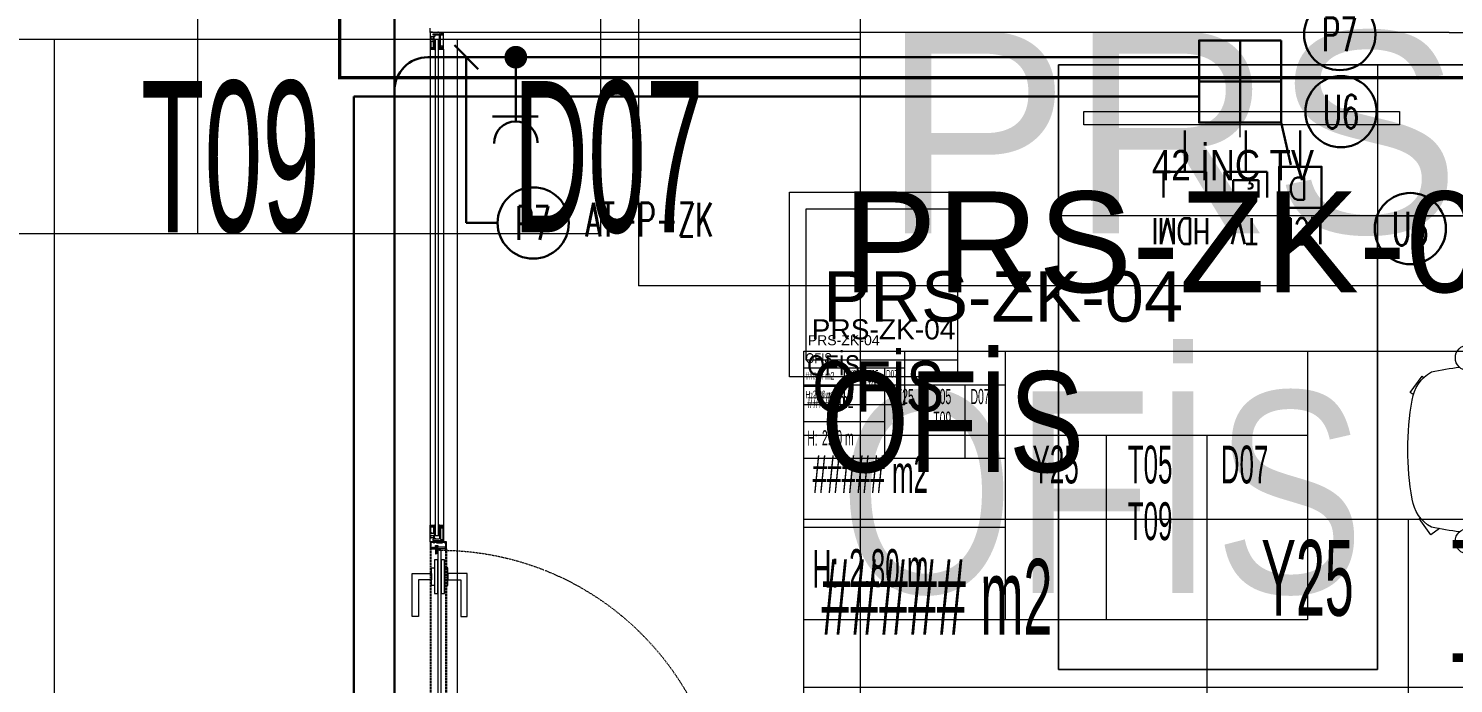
# Model space of a CAD drawing. Extents: x -9058 to 11890, y 0 to 6516.
# Drawn here: x 3285.5 to 3709.8, y 3166.1 to 3361.1 of the extents above; entities that cross this region are included whole.
import ezdxf
from ezdxf.enums import TextEntityAlignment as Align

# ---------------------------------------------------------------- set-up
doc = ezdxf.new("R2010")
doc.units = 0
doc.header["$MEASUREMENT"] = 0
for name, pattern in [('DASHDOT', [1, 0.5, -0.25, 0, -0.25]), ('DOT2', [0.125, 0, -0.125]), ('HIDDEN', [0.375, 0.25, -0.125]), ('HIDDEN2', [4.7625, 3.175, -1.5875])]:
    doc.linetypes.add(name, pattern=pattern)
doc.layers.get('0').update_dxf_attribs({"color": 9, "lineweight": 9})
for name, color, linetype, lineweight in [('05', 9, 'Continuous', 9), ('06C', 9, 'Continuous', 9), ('06D', 9, 'Continuous', 9), ('07K', 8, 'Continuous', 9), ('10', 9, 'Continuous', 9), ('11', 9, 'Continuous', 9), ('15', 9, 'Continuous', 9), ('20', 9, 'DOT2', 9), ('21', 9, 'Continuous', 9), ('21_mahal200', 9, 'Continuous', 9), ('21_mahal200 @ 1', 9, 'Continuous', 9), ('21_mahal200 @ 10 (1)', 9, 'Continuous', 9), ('21_mahal200 @ 10 (2)', 9, 'Continuous', 9), ('21_mahal200 @ 2', 9, 'Continuous', 9), ('21_mahal200 @ 20', 9, 'Continuous', 9), ('21_mahal200 @ 5 (1)', 9, 'Continuous', 9), ('21_mahal200 @ 5 (2)', 9, 'Continuous', 9), ('40A', 9, 'Continuous', 9), ('E-DATA LCD EKRAN', 7, 'Continuous', 30), ('E-DATA PRİZİ (RJ45)', 7, 'Continuous', 30), ('E-DUVARA MONTE PRİZ KUTUSU', 7, 'Continuous', 30), ('E-KABLO', 7, 'Continuous', 30), ('E-LINYE', 7, 'Continuous', 30), ('E-PRİZ', 7, 'Continuous', 30), ('E-YAZI', 7, 'Continuous', 30)]:
    doc.layers.add(name, color=color, linetype=linetype, lineweight=lineweight)
doc.styles.add('Arial', font='arial.ttf', dxfattribs={"height": 2.5})
doc.styles.add('E-YAZI', font='txttw.shx')
doc.styles.add('MuuM_TEXT-STANDART', font='ARIALN.TTF')
doc.dimstyles.new('MuuM_Annotative', dxfattribs={"dimscale": 0.1, "dimtxt": 2, "dimasz": 1, "dimexe": 1, "dimexo": 1, "dimgap": 1, "dimtad": 1, "dimdec": 1, "dimrnd": 0.5, "dimdsep": 46, "dimtxsty": 'MuuM_TEXT-STANDART', "dimblk": 'ARCHTICK', "dimcen": 0, "dimdle": 0.15, "dimclrd": 256, "dimclre": 256, "dimclrt": 256, "dimadec": 0, "dimazin": 0, "dimtfac": 5, "dimtdec": 1, "dimtix": 1, "dimtmove": 2, "dimatfit": 3, "dimldrblk": 'DOT', "dimfxl": 3, "dimfxlon": 1, "dimtolj": 1, "dimlwd": -1, "dimlwe": -1, "dimarcsym": 0})
pattern_1 = [(315, (11291.76135, -1147.90939), (-0.0883883476, -0.0883883476), []), (225, (11291.76135, -1147.90939), (-0.0883883476, 0.0883883476), [])]
pattern_2 = [(45, (3387.24087, 5075.93023), (0.0883883476, -0.0883883476), []), (315, (3387.24087, 5075.93023), (-0.0883883476, -0.0883883476), [])]

# ---------------------------------------------------------------- blocks, each defined once
blk = doc.blocks.new('_ArchTick')
at = {"color": 0, "linetype": 'ByBlock', "const_width": 0.15}
blk.add_lwpolyline([(-0.5, -0.5), (0.5, 0.5)], dxfattribs=at)
blk = doc.blocks.new('_Dot')
at = {"color": 0, "linetype": 'ByBlock', "lineweight": -2}
blk.add_line((-0.5, 0), (-1, 0), dxfattribs=at)
at = {"color": 0, "linetype": 'ByBlock', "const_width": 0.5}
blk.add_lwpolyline([(-0.25, 0, 1), (0.25, 0, 1)], format="xyb", close=True, dxfattribs=at)
blk = doc.blocks.new('0a_roomno2')
blk.add_lwpolyline([(30, -16), (0, -16), (0, 0), (30, 0)], close=True)
for points in [[(0, 0), (30, 0)], [(0, -5), (30, -5)], [(12, -5), (12, -16)], [(18, -5), (18, -16)], [(24, -5), (24, -16)], [(12, -10.5), (0, -10.5)]]:
    blk.add_lwpolyline(points)
at = {"layer": '40A'}
blk.add_lwpolyline([(0, 0), (30, 0)], dxfattribs=at)
at = {"style": 'MuuM_TEXT-STANDART', "width": 0.6}
blk.add_text('H:', height=2.25, dxfattribs=at).set_placement((0.525, -12.962), align=Align.MIDDLE_LEFT)
at = {"style": 'Arial'}
blk.add_attdef('ODANO', (0, 1.505), '', height=3, dxfattribs=at)
blk.add_attdef('MEKANADI', text='', height=3, dxfattribs=at).set_placement((0.525, -4.75), align=Align.BOTTOM_LEFT)
at = {"style": 'MuuM_TEXT-STANDART', "width": 0.6}
for tag, p in [('YER01', (15, -7)), ('TAVAN01', (20.625, -7)), ('DUVAR01', (26.25, -7)), ('YER02', (15, -10.375)), ('TAVAN02', (20.625, -10.375)), ('DUVAR02', (26.25, -10.375)), ('YER03', (15, -13.75)), ('TAVAN03', (20.625, -13.75)), ('DUVAR03', (26.25, -13.75))]:
    blk.add_attdef(tag, text='', height=2.25, dxfattribs=at).set_placement(p, align=Align.MIDDLE_CENTER)
at = {"style": 'MuuM_TEXT-STANDART'}
blk.add_attdef('M2', text='', height=2.25, dxfattribs=at).set_placement((1.323, -7.805), align=Align.MIDDLE_LEFT)
at = {"style": 'MuuM_TEXT-STANDART', "width": 0.6}
blk.add_attdef('TEMIZTAVANYUKSEKLIGI', text='', height=2.25, dxfattribs=at).set_placement((2.7, -13.162), align=Align.MIDDLE_LEFT)
blk = doc.blocks.new('*U1253')
at = {"layer": '21_mahal200 @ 20', "xscale": 20, "yscale": 20, "zscale": 20}
blk.add_blockref('0a_roomno2', (2855.81, 3619.96), dxfattribs=at)
blk = doc.blocks.new('*U1263')
at = {"layer": '21_mahal200 @ 20'}
ref = blk.add_blockref('0a_roomno2', (2933.13, 3457.91), dxfattribs=dict(at, xscale=20, yscale=20, zscale=20))
ref.add_attrib('TAVAN01', 'T09', dxfattribs={"layer": '0', "height": 45, "style": 'MuuM_TEXT-STANDART', "width": 0.6}).set_placement((3345.63, 3322.91), align=Align.MIDDLE_CENTER)
ref.add_attrib('DUVAR01', 'D07', dxfattribs={"layer": '0', "height": 45, "style": 'MuuM_TEXT-STANDART', "width": 0.6}).set_placement((3458.13, 3322.91), align=Align.MIDDLE_CENTER)
blk = doc.blocks.new('p-sand-porsche')
at = {"layer": '05', "ltscale": 0.02}
for points in [[(-1.61, 30.22), (-5.6, 28.92), (-6.84, 32.73), (-1.13, 34.58), (-0.7, 33.25)], [(-2.21, 32.08), (-2.21, 32.08)], [(-0.32, 32.74), (1.4, 27.44)], [(-0.9, 21.7), (-0.84, 22.1), (4.86, 23.5), (5.04, 23.53)], [(2.15, 25.12), (2.84, 23)], [(32.8, 23.53), (35.41, 25.43), (38.94, 20.57), (38.57, 20.31)], [(-22.84, -1), (-22.84, -5.2), (-26.84, -5.2), (-26.84, 0.8), (-25.44, 0.8)], [(-24.79, 1), (-24.79, 1)], [(-25.83, -0.08), (-25.81, -0.08)], [(-24.79, -1), (-24.79, -1)], [(40.65, -16.37), (41.53, -17.01), (38, -21.87), (37.36, -21.4)], [(-0.9, -21.7), (-0.84, -22.1), (4.86, -23.5), (5.04, -23.53)], [(2.15, -25.12), (2.84, -23)], [(-2.22, -32.75), (-2.65, -34.09), (3.05, -35.94), (4.29, -32.14), (0.29, -30.84)], [(-2.21, -32.07), (-2.21, -32.07)], [(-0.31, -32.69), (-0.31, -32.69)]]:
    blk.add_lwpolyline(points, dxfattribs=at)
for points in [[(0.89, 22.53), (-2.23, 32.12, -1.025339), (-0.31, 32.69), (-0.31, 32.69)], [(24.36, 31.1, -0.990997), (24.36, 23.5), (5.16, 23.5, -0.990997), (5.16, 31.1), (24.36, 31.1)], [(-13.2, 0, -0.028751), (-12.4, 20.7, -0.357908), (-11.18, 21.7)], [(-11.39, 21.7), (-0.2, 21.7, -0.413901), (0.8, 20.7, 0.028751), (0, 0)], [(26.76, 24.5, -0.029436), (35.26, 23.1, -0.236009), (40.96, 14.75, -0.045719), (42.26, -0.02)], [(-13.22, -1), (-24.84, -1, -1), (-24.84, 1), (-13.22, 1)], [(42.26, 0.02, -0.045719), (40.96, -14.75, -0.236009), (35.26, -23.1, -0.029436), (26.76, -24.5)], [(-11.18, -21.7, -0.357908), (-12.4, -20.7, -0.028751), (-13.2, 0)], [(0, 0, 0.028751), (0.8, -20.7, -0.413901), (-0.2, -21.7), (-11.39, -21.7)], [(1.4, -27.44), (-0.32, -32.74, -1), (-2.23, -32.12), (0.89, -22.52)], [(24.36, -31.1), (5.16, -31.1, -0.990997), (5.16, -23.5), (24.36, -23.5, -0.990997), (24.36, -31.1)]]:
    blk.add_lwpolyline(points, format="xyb", dxfattribs=at)
blk = doc.blocks.new('p-porsche_mobilya_3')
for points in [[(2609.73, 4465.4), (2609.73, 4285.4), (2514.73, 4285.4), (2514.73, 4465.4)], [(2514.73, 4465.4), (2654.73, 4465.4), (2654.73, 4420.4), (2609.73, 4420.4)], [(2484.59, 4377.5), (2439.59, 4377.5), (2439.59, 4422.5), (2484.59, 4422.5)], [(2609.73, 4420.4), (2514.73, 4420.4), (2514.73, 4420.4)]]:
    blk.add_lwpolyline(points)
for points in [[(2609.73, 4420.4), (2654.73, 4420.4), (2654.73, 4465.4), (2514.73, 4465.4), (2514.73, 4285.4), (2609.73, 4285.4)], [(2434.59, 4427.5), (2484.59, 4427.5), (2484.59, 4372.5), (2434.59, 4372.5)]]:
    blk.add_lwpolyline(points, close=True)
blk = doc.blocks.new('profil')
at = {"layer": '10'}
h = blk.add_hatch(dxfattribs=at)
h.set_pattern_fill('NET', color=256, angle=495, style=0)
h.set_pattern_definition(pattern_2)
h.paths.add_polyline_path([(2783.08, 2903.22), (2783.02, 2903.22), (2782.98, 2903.33), (2782.98, 2903.38), (2783.01, 2903.38), (2783.01, 2903.5), (2782.72, 2903.5), (2782.72, 2903.38), (2782.75, 2903.38), (2782.71, 2903.22), (2782.62, 2903.23), (2782.45, 2902.86), (2782.56, 2902.86), (2782.56, 2902.9), (2782.72, 2903.1, 0.2599), (2782.8, 2902.86), (2783.04, 2902.86, 0.382682)])
h.paths.add_polyline_path([(2782.84, 2903.1), (2783.03, 2903.1, -2.16717)], flags=16)
h = blk.add_hatch(dxfattribs=at)
h.set_pattern_fill('NET', color=256, angle=495, style=0)
h.set_pattern_definition([(45, (3390.96807, 5084.14935), (0.0883883476, -0.0883883476), []), (315, (3390.96807, 5084.14935), (-0.0883883476, -0.0883883476), [])])
h.paths.add_polyline_path([(2784.25, 2903.18), (2784.25, 2902.86), (2783.21, 2902.86), (2783.21, 2903.18)])
h = blk.add_hatch(dxfattribs=at)
h.set_pattern_fill('NET', color=256, angle=495, style=0)
h.set_pattern_definition([(45, (3412.02047, 5081.69331), (0.0883883476, -0.0883883476), []), (315, (3412.02047, 5081.69331), (-0.0883883476, -0.0883883476), [])])
h.paths.add_polyline_path([(2787.7, 2903.43), (2787.7, 2902.36), (2787.52, 2902.36), (2787.52, 2903.43)])
h = blk.add_hatch(dxfattribs=at)
h.set_pattern_fill('NET', color=256, angle=495, style=0)
h.set_pattern_definition(pattern_2)
h.paths.add_polyline_path([(2783.08, 2901.46), (2783.02, 2901.46), (2782.98, 2901.35), (2782.98, 2901.3), (2783.01, 2901.3), (2783.01, 2901.18), (2782.72, 2901.18), (2782.72, 2901.3), (2782.75, 2901.3), (2782.71, 2901.46), (2782.62, 2901.45), (2782.45, 2901.82), (2782.56, 2901.82), (2782.56, 2901.78), (2782.72, 2901.59, -0.2599), (2782.8, 2901.82), (2783.04, 2901.82, -0.382682)])
h.paths.add_polyline_path([(2782.84, 2901.58), (2783.03, 2901.58, 2.16717)], flags=16)
h = blk.add_hatch(dxfattribs=at)
h.set_pattern_fill('NET', color=256, angle=495, style=0)
h.set_pattern_definition([(45, (3390.96807, 5077.64021), (0.0883883476, -0.0883883476), []), (315, (3390.96807, 5077.64021), (-0.0883883476, -0.0883883476), [])])
h.paths.add_polyline_path([(2784.25, 2901.82), (2784.25, 2901.53), (2783.21, 2901.53), (2783.21, 2901.82)])
for points in [[(2782.61, 2903.22), (2782.45, 2902.86)], [(2782.72, 2903.1), (2782.56, 2902.9), (2782.56, 2902.86)], [(2782.99, 2903.5), (2782.72, 2903.5)], [(2784.87, 2903.91), (2785.03, 2903.91), (2785.03, 2904.14), (2782.83, 2904.14), (2782.83, 2903.91), (2783.13, 2903.91), (2783.13, 2903.37), (2785.03, 2903.37)], [(2783.21, 2903.18), (2783.21, 2903.18), (2783.21, 2902.84)], [(2784.25, 2902.84), (2784.25, 2903.18)], [(2785.62, 2903.18), (2785.62, 2901.53)], [(2787.52, 2903.43), (2787.7, 2903.43), (2787.7, 2902.36)], [(2782.62, 2901.45), (2782.45, 2901.82)], [(2782.72, 2901.59), (2782.56, 2901.78), (2782.56, 2901.82)], [(2782.78, 2900.5), (2782.78, 2900.95), (2783.09, 2900.95), (2783.09, 2901.24), (2783.18, 2901.24), (2783.08, 2901.46), (2783.02, 2901.46), (2782.98, 2901.35), (2782.98, 2901.3), (2783.01, 2901.3), (2783.01, 2901.06), (2782.72, 2901.06), (2782.72, 2901.3), (2782.75, 2901.3), (2782.71, 2901.46), (2782.62, 2901.45), (2782.63, 2900.34), (2787.59, 2900.34)], [(2783.01, 2901.18), (2782.72, 2901.18)], [(2783.18, 2901.24), (2783.21, 2901.24), (2783.21, 2901.84)], [(2784.25, 2901.84), (2784.25, 2901.53)], [(2787.52, 2902.36), (2787.7, 2902.36)]]:
    blk.add_lwpolyline(points, dxfattribs=at)
for points in [[(2787.52, 2901.37), (2787.52, 2901.89), (2787.7, 2901.89), (2787.7, 2902.03), (2787.52, 2902.03), (2787.52, 2903.67), (2787.7, 2903.67), (2787.7, 2904.1), (2787.58, 2904.1), (2787.58, 2904.34), (2782.61, 2904.34), (2782.61, 2903.22), (2782.72, 2903.22), (2782.76, 2903.4), (2782.71, 2903.4), (2782.71, 2903.77), (2782.99, 2903.77), (2782.99, 2903.22), (2783.14, 2903.22), (2783.18, 2903.18), (2786.43, 2903.18), (2786.5, 2902.88), (2786.8, 2902.88), (2786.8, 2903.49), (2787.12, 2903.49), (2787.12, 2901.37)], [(2785.67, 2903.32), (2786.35, 2903.32), (2786.35, 2904.02), (2786.42, 2904.06), (2786.42, 2904.14), (2785.61, 2904.14), (2785.61, 2904.01), (2785.67, 2903.95)]]:
    blk.add_lwpolyline(points, close=True, dxfattribs=at)
for points in [[(2783.03, 2903.1), (2782.84, 2903.1, 1)], [(2783.21, 2901.53), (2786.47, 2901.53, 0.414214), (2786.8, 2901.86), (2786.8, 2902.88)], [(2785.03, 2903.37), (2785.03, 2903.79), (2784.87, 2903.79, -1), (2784.87, 2903.91, 1)], [(2787.13, 2900.85), (2787.13, 2900.49), (2782.81, 2900.49), (2782.81, 2900.46, -0.561743), (2782.73, 2900.45, -0.595966), (2782.78, 2900.5, 2.204878)], [(2783.03, 2901.58), (2782.84, 2901.58, -1)], [(2783.09, 2901.24), (2783.21, 2900.66, 0.833203), (2783.52, 2900.66, 0.447088)], [(2783.52, 2900.66), (2783.52, 2901.11, -0.414214), (2783.63, 2901.22), (2786.88, 2901.22), (2786.88, 2900.49)], [(2787.59, 2900.34), (2787.59, 2900.49), (2787.25, 2900.49), (2787.25, 2900.97, 1), (2787.04, 2900.97)], [(2787.04, 2900.97, 0.305404), (2787.13, 2900.85, 5.773092)]]:
    blk.add_lwpolyline(points, format="xyb", dxfattribs=at)
for centre, radius, start, end in [((2782.97, 2903.05), 0.253, 168.6676, 234.1258), ((2782.93, 2903.02), 0.125, 139.5402, 40.4598), ((2782.86, 2903.06), 0.273, 305.9738, 36.4289), ((2782.97, 2901.64), 0.253, 125.8742, 191.3324), ((2782.93, 2901.66), 0.125, 319.5402, 220.4598), ((2782.86, 2901.62), 0.273, 323.5711, 54.0262)]:
    blk.add_arc(centre, radius, start, end, dxfattribs=at)
blk = doc.blocks.new('*U1268')
at = {"layer": '21_mahal200 @ 1'}
ref = blk.add_blockref('0a_roomno2', (3516.33, 3265), dxfattribs=at)
ref.add_attrib('ODANO', ' PRS-ZK-04', (3516.33, 3266.76), dxfattribs={"layer": '0', "height": 3, "style": 'Arial'})
ref.add_attrib('MEKANADI', 'OFİS', dxfattribs={"layer": '0', "height": 3, "style": 'Arial', "width": 0.8}).set_placement((3516.85, 3260.5), align=Align.BOTTOM_LEFT)
ref.add_attrib('M2', '##### m2', dxfattribs={"layer": '0', "height": 2.25, "style": 'MuuM_TEXT-STANDART', "width": 0.6}).set_placement((3516.85, 3257.69), align=Align.MIDDLE_LEFT)
ref.add_attrib('TEMIZTAVANYUKSEKLIGI', '2.80 m', dxfattribs={"layer": '0', "height": 2.25, "style": 'MuuM_TEXT-STANDART', "width": 0.6}).set_placement((3519.03, 3252.09), align=Align.MIDDLE_LEFT)
ref.add_attrib('YER01', 'Y25', dxfattribs={"layer": '0', "height": 2.25, "style": 'MuuM_TEXT-STANDART', "width": 0.6}).set_placement((3531.33, 3258.25), align=Align.MIDDLE_CENTER)
ref.add_attrib('TAVAN01', 'T05', dxfattribs={"layer": '0', "height": 2.25, "style": 'MuuM_TEXT-STANDART', "width": 0.6}).set_placement((3536.95, 3258.25), align=Align.MIDDLE_CENTER)
ref.add_attrib('DUVAR01', 'D07', dxfattribs={"layer": '0', "height": 2.25, "style": 'MuuM_TEXT-STANDART', "width": 0.6}).set_placement((3542.58, 3258.25), align=Align.MIDDLE_CENTER)
ref.add_attrib('TAVAN02', 'T09', dxfattribs={"layer": '0', "height": 2.25, "style": 'MuuM_TEXT-STANDART', "width": 0.6}).set_placement((3536.95, 3254.88), align=Align.MIDDLE_CENTER)
at = {"layer": '21_mahal200 @ 10 (1)'}
ref = blk.add_blockref('0a_roomno2', (3516.33, 3265), dxfattribs=dict(at, xscale=10, yscale=10, zscale=10))
ref.add_attrib('ODANO', ' PRS-ZK-04', (3516.33, 3282.55), dxfattribs={"layer": '0', "height": 30, "style": 'Arial'})
ref.add_attrib('MEKANADI', 'OFİS', dxfattribs={"layer": '0', "height": 30, "style": 'Arial', "width": 0.8}).set_placement((3521.58, 3220), align=Align.BOTTOM_LEFT)
ref.add_attrib('M2', '##### m2', dxfattribs={"layer": '0', "height": 22.5, "style": 'MuuM_TEXT-STANDART', "width": 0.6}).set_placement((3521.58, 3191.88), align=Align.MIDDLE_LEFT)
ref.add_attrib('TEMIZTAVANYUKSEKLIGI', '2.80 m', dxfattribs={"layer": '0', "height": 22.5, "style": 'MuuM_TEXT-STANDART', "width": 0.6}).set_placement((3543.33, 3135.88), align=Align.MIDDLE_LEFT)
ref.add_attrib('YER01', 'Y25', dxfattribs={"layer": '0', "height": 22.5, "style": 'MuuM_TEXT-STANDART', "width": 0.6}).set_placement((3666.33, 3197.5), align=Align.MIDDLE_CENTER)
ref.add_attrib('TAVAN01', 'T05', dxfattribs={"layer": '0', "height": 22.5, "style": 'MuuM_TEXT-STANDART', "width": 0.6}).set_placement((3722.58, 3197.5), align=Align.MIDDLE_CENTER)
ref.add_attrib('DUVAR01', 'D07', dxfattribs={"layer": '0', "height": 22.5, "style": 'MuuM_TEXT-STANDART', "width": 0.6}).set_placement((3778.83, 3197.5), align=Align.MIDDLE_CENTER)
ref.add_attrib('TAVAN02', 'T09', dxfattribs={"layer": '0', "height": 22.5, "style": 'MuuM_TEXT-STANDART', "width": 0.6}).set_placement((3722.58, 3163.75), align=Align.MIDDLE_CENTER)
at = {"layer": '21_mahal200 @ 10 (2)'}
ref = blk.add_blockref('0a_roomno2', (3516.33, 3265), dxfattribs=dict(at, xscale=10, yscale=10, zscale=10))
ref.add_attrib('ODANO', ' PRS-ZK-04', (3516.33, 3282.55), dxfattribs={"layer": '0', "height": 30, "style": 'Arial'})
ref.add_attrib('MEKANADI', 'OFİS', dxfattribs={"layer": '0', "height": 30, "style": 'Arial', "width": 0.8}).set_placement((3521.58, 3220), align=Align.BOTTOM_LEFT)
ref.add_attrib('M2', '##### m2', dxfattribs={"layer": '0', "height": 22.5, "style": 'MuuM_TEXT-STANDART', "width": 0.6}).set_placement((3521.58, 3191.88), align=Align.MIDDLE_LEFT)
ref.add_attrib('TEMIZTAVANYUKSEKLIGI', '2.80 m', dxfattribs={"layer": '0', "height": 22.5, "style": 'MuuM_TEXT-STANDART', "width": 0.6}).set_placement((3543.33, 3135.88), align=Align.MIDDLE_LEFT)
ref.add_attrib('YER01', 'Y25', dxfattribs={"layer": '0', "height": 22.5, "style": 'MuuM_TEXT-STANDART', "width": 0.6}).set_placement((3666.33, 3197.5), align=Align.MIDDLE_CENTER)
ref.add_attrib('TAVAN01', 'T05', dxfattribs={"layer": '0', "height": 22.5, "style": 'MuuM_TEXT-STANDART', "width": 0.6}).set_placement((3722.58, 3197.5), align=Align.MIDDLE_CENTER)
ref.add_attrib('DUVAR01', 'D07', dxfattribs={"layer": '0', "height": 22.5, "style": 'MuuM_TEXT-STANDART', "width": 0.6}).set_placement((3778.83, 3197.5), align=Align.MIDDLE_CENTER)
ref.add_attrib('TAVAN02', 'T09', dxfattribs={"layer": '0', "height": 22.5, "style": 'MuuM_TEXT-STANDART', "width": 0.6}).set_placement((3722.58, 3163.75), align=Align.MIDDLE_CENTER)
at = {"layer": '21_mahal200 @ 2'}
ref = blk.add_blockref('0a_roomno2', (3516.33, 3265), dxfattribs=dict(at, xscale=2, yscale=2, zscale=2))
ref.add_attrib('ODANO', ' PRS-ZK-04', (3516.33, 3268.51), dxfattribs={"layer": '0', "height": 6, "style": 'Arial'})
ref.add_attrib('MEKANADI', 'OFİS', dxfattribs={"layer": '0', "height": 6, "style": 'Arial', "width": 0.8}).set_placement((3517.38, 3256), align=Align.BOTTOM_LEFT)
ref.add_attrib('M2', '##### m2', dxfattribs={"layer": '0', "height": 4.5, "style": 'MuuM_TEXT-STANDART', "width": 0.6}).set_placement((3517.38, 3250.38), align=Align.MIDDLE_LEFT)
ref.add_attrib('TEMIZTAVANYUKSEKLIGI', '2.80 m', dxfattribs={"layer": '0', "height": 4.5, "style": 'MuuM_TEXT-STANDART', "width": 0.6}).set_placement((3521.73, 3239.18), align=Align.MIDDLE_LEFT)
ref.add_attrib('YER01', 'Y25', dxfattribs={"layer": '0', "height": 4.5, "style": 'MuuM_TEXT-STANDART', "width": 0.6}).set_placement((3546.33, 3251.5), align=Align.MIDDLE_CENTER)
ref.add_attrib('TAVAN01', 'T05', dxfattribs={"layer": '0', "height": 4.5, "style": 'MuuM_TEXT-STANDART', "width": 0.6}).set_placement((3557.58, 3251.5), align=Align.MIDDLE_CENTER)
ref.add_attrib('DUVAR01', 'D07', dxfattribs={"layer": '0', "height": 4.5, "style": 'MuuM_TEXT-STANDART', "width": 0.6}).set_placement((3568.83, 3251.5), align=Align.MIDDLE_CENTER)
ref.add_attrib('TAVAN02', 'T09', dxfattribs={"layer": '0', "height": 4.5, "style": 'MuuM_TEXT-STANDART', "width": 0.6}).set_placement((3557.58, 3244.75), align=Align.MIDDLE_CENTER)
at = {"layer": '21_mahal200 @ 20'}
ref = blk.add_blockref('0a_roomno2', (3516.33, 3265), dxfattribs=dict(at, xscale=20, yscale=20, zscale=20))
ref.add_attrib('ODANO', ' PRS-ZK-04', (3516.33, 3300.1), dxfattribs={"layer": '0', "height": 60, "style": 'Arial'})
ref.add_attrib('MEKANADI', 'OFİS', dxfattribs={"layer": '0', "height": 60, "style": 'Arial', "width": 0.8}).set_placement((3526.83, 3175), align=Align.BOTTOM_LEFT)
at = {"layer": '21_mahal200 @ 5 (1)'}
ref = blk.add_blockref('0a_roomno2', (3516.33, 3265), dxfattribs=dict(at, xscale=5, yscale=5, zscale=5))
ref.add_attrib('ODANO', ' PRS-ZK-04', (3516.33, 3273.78), dxfattribs={"layer": '0', "height": 15, "style": 'Arial'})
ref.add_attrib('MEKANADI', 'OFİS', dxfattribs={"layer": '0', "height": 15, "style": 'Arial', "width": 0.8}).set_placement((3518.95, 3242.5), align=Align.BOTTOM_LEFT)
ref.add_attrib('M2', '##### m2', dxfattribs={"layer": '0', "height": 11.25, "style": 'MuuM_TEXT-STANDART', "width": 0.6}).set_placement((3518.95, 3228.44), align=Align.MIDDLE_LEFT)
ref.add_attrib('TEMIZTAVANYUKSEKLIGI', '2.80 m', dxfattribs={"layer": '0', "height": 11.25, "style": 'MuuM_TEXT-STANDART', "width": 0.6}).set_placement((3529.83, 3200.44), align=Align.MIDDLE_LEFT)
ref.add_attrib('YER01', 'Y25', dxfattribs={"layer": '0', "height": 11.25, "style": 'MuuM_TEXT-STANDART', "width": 0.6}).set_placement((3591.33, 3231.25), align=Align.MIDDLE_CENTER)
ref.add_attrib('TAVAN01', 'T05', dxfattribs={"layer": '0', "height": 11.25, "style": 'MuuM_TEXT-STANDART', "width": 0.6}).set_placement((3619.45, 3231.25), align=Align.MIDDLE_CENTER)
ref.add_attrib('DUVAR01', 'D07', dxfattribs={"layer": '0', "height": 11.25, "style": 'MuuM_TEXT-STANDART', "width": 0.6}).set_placement((3647.58, 3231.25), align=Align.MIDDLE_CENTER)
ref.add_attrib('TAVAN02', 'T09', dxfattribs={"layer": '0', "height": 11.25, "style": 'MuuM_TEXT-STANDART', "width": 0.6}).set_placement((3619.45, 3214.38), align=Align.MIDDLE_CENTER)
at = {"layer": '21_mahal200 @ 5 (2)'}
ref = blk.add_blockref('0a_roomno2', (3516.33, 3265), dxfattribs=dict(at, xscale=5, yscale=5, zscale=5))
ref.add_attrib('ODANO', ' PRS-ZK-04', (3516.33, 3273.78), dxfattribs={"layer": '0', "height": 15, "style": 'Arial'})
ref.add_attrib('MEKANADI', 'OFİS', dxfattribs={"layer": '0', "height": 15, "style": 'Arial', "width": 0.8}).set_placement((3518.95, 3242.5), align=Align.BOTTOM_LEFT)
ref.add_attrib('M2', '##### m2', dxfattribs={"layer": '0', "height": 11.25, "style": 'MuuM_TEXT-STANDART', "width": 0.6}).set_placement((3518.95, 3228.44), align=Align.MIDDLE_LEFT)
ref.add_attrib('TEMIZTAVANYUKSEKLIGI', '2.80 m', dxfattribs={"layer": '0', "height": 11.25, "style": 'MuuM_TEXT-STANDART', "width": 0.6}).set_placement((3529.83, 3200.44), align=Align.MIDDLE_LEFT)
ref.add_attrib('YER01', 'Y25', dxfattribs={"layer": '0', "height": 11.25, "style": 'MuuM_TEXT-STANDART', "width": 0.6}).set_placement((3591.33, 3231.25), align=Align.MIDDLE_CENTER)
ref.add_attrib('TAVAN01', 'T05', dxfattribs={"layer": '0', "height": 11.25, "style": 'MuuM_TEXT-STANDART', "width": 0.6}).set_placement((3619.45, 3231.25), align=Align.MIDDLE_CENTER)
ref.add_attrib('DUVAR01', 'D07', dxfattribs={"layer": '0', "height": 11.25, "style": 'MuuM_TEXT-STANDART', "width": 0.6}).set_placement((3647.58, 3231.25), align=Align.MIDDLE_CENTER)
ref.add_attrib('TAVAN02', 'T09', dxfattribs={"layer": '0', "height": 11.25, "style": 'MuuM_TEXT-STANDART', "width": 0.6}).set_placement((3619.45, 3214.38), align=Align.MIDDLE_CENTER)
blk = doc.blocks.new('g-kapı kolu-p')
for points in [[(11.85, 8.21), (-0.95, 8.21), (-0.95, 2.41), (0.95, 2.41), (0.95, 6.31), (11.85, 6.31), (11.85, 8.21)], [(11.85, -8.21), (-0.95, -8.21), (-0.95, -2.41), (0.95, -2.41), (0.95, -6.31), (11.85, -6.31), (11.85, -8.21)]]:
    blk.add_lwpolyline(points)
for points in [[(-5, 0.5), (5, 0.5), (5, 1.5), (-5, 1.5)], [(-2.65, 1.5), (2.65, 1.5), (2.65, 2.41), (-2.65, 2.41)], [(-5, -1.5), (5, -1.5), (5, -0.5), (-5, -0.5)], [(-2.65, -1.5), (2.65, -1.5), (2.65, -2.41), (-2.65, -2.41)]]:
    blk.add_lwpolyline(points, close=True)
blk = doc.blocks.new('k-cambölme-kapı-p')
at = {"layer": '10'}
h = blk.add_hatch(dxfattribs=at)
h.set_pattern_fill('NET', color=256, angle=135, style=0)
h.set_pattern_definition([(135, (3753.7029, 560.85184), (-0.0883883476, -0.0883883476), []), (225, (3753.7029, 560.85184), (0.0883883476, -0.0883883476), [])])
h.paths.add_polyline_path([(2.08, -0.06), (2.08, 0.02), (2.07, 0.04), (2.05, 0.07), (2.01, 0.09), (1.98, 0.1), (1.97, 0.1), (1.97, -0.29), (1.94, -0.29), (1.94, -0.43), (1.88, -0.49), (1.67, -0.49), (1.82, -0.29), (1.73, -0.29), (1.53, -0.5), (1.44, -0.5), (1.62, -0.32), (1.62, -0.29), (1.51, -0.29), (1.34, -0.42), (1.32, -0.44), (1.3, -0.48), (1.29, -0.51), (1.26, -0.57), (1.26, -0.31), (1.32, -0.29), (1.23, -0.29), (1.23, -0.53), (1.23, -0.59), (1.24, -0.62), (1.26, -0.64), (3.47, -0.64), (3.47, -0.58), (3.38, -0.35), (3.38, -0.3), (3.42, -0.25), (3.42, -0.2), (3.38, -0.16), (2.73, -0.16), (2.74, -0.2), (2.91, -0.2, -1), (2.91, -0.25)])
h.paths.add_polyline_path([(2.05, -0.18), (2.05, -0.21), (2.08, -0.23), (2.11, -0.24), (2.15, -0.25), (2.95, -0.27), (2.92, -0.29), (2.55, -0.29), (2.54, -0.31), (2.52, -0.33), (2.5, -0.34), (2.48, -0.34), (2.46, -0.34), (2.44, -0.32), (2.42, -0.3), (2.08, -0.3), (1.99, -0.11), (1.99, -0.07), (2.05, -0.07)], flags=16)
h.paths.add_polyline_path([(2.41, -0.34), (2.51, -0.5), (2.08, -0.5), (2.08, -0.34)], flags=16)
h.paths.add_polyline_path([(2.55, -0.33), (2.89, -0.33), (2.94, -0.33), (3.28, -0.34, 0.166992), (3.34, -0.55), (2.72, -0.55), (2.55, -0.36)], flags=16)
h.paths.add_polyline_path([(3.02, -0.22), (3.02, -0.2), (3.33, -0.2, 0.10606), (3.29, -0.33), (3.01, -0.27)], flags=16)
h = blk.add_hatch(dxfattribs=at)
h.set_pattern_fill('NET', color=256, angle=135, style=0)
h.set_pattern_definition([(45, (474.94443, 2280.71206), (0.0883883476, -0.0883883476), []), (315, (474.94443, 2280.71206), (-0.0883883476, -0.0883883476), [])])
h.paths.add_polyline_path([(87.27, -0.16), (87.26, -0.2), (87.09, -0.2, 1), (87.09, -0.25), (87.92, -0.25), (87.92, -0.01), (87.93, 0.03), (87.96, 0.05), (88, 0.07), (88.03, 0.07), (88.03, -0.29), (88.06, -0.29), (88.06, -0.43), (88.12, -0.49), (88.33, -0.49), (88.18, -0.29), (88.27, -0.29), (88.47, -0.5), (88.56, -0.5), (88.38, -0.32), (88.38, -0.29), (88.49, -0.29), (88.66, -0.42), (88.68, -0.44), (88.7, -0.48), (88.71, -0.51), (88.74, -0.57), (88.74, -0.31), (88.68, -0.29), (88.77, -0.29), (88.77, -0.53), (88.77, -0.59), (88.76, -0.62), (88.74, -0.64), (86.53, -0.64), (86.53, -0.58), (86.62, -0.35), (86.62, -0.3), (86.58, -0.25), (86.58, -0.2), (86.62, -0.16)])
h.paths.add_polyline_path([(87.28, -0.55), (87.45, -0.36), (87.45, -0.33), (87.11, -0.33), (87.06, -0.33), (87.03, -0.31), (86.99, -0.27), (86.98, -0.22), (86.98, -0.2), (86.67, -0.2, -0.292264), (86.66, -0.55)], flags=16)
h.paths.add_polyline_path([(87.48, -0.51), (87.59, -0.51), (87.53, -0.43)], flags=16)
h.paths.add_polyline_path([(87.56, -0.4), (87.69, -0.5), (87.92, -0.5), (87.92, -0.34), (87.59, -0.34)], flags=16)
h.paths.add_polyline_path([(87.62, -0.53), (87.71, -0.62), (87.71, -0.53)], flags=16)
at = {"layer": '10', "linetype": 'DASHDOT', "ltscale": 0.05}
for points in [[(1.71, 2.14), (1.71, 4.9)], [(3.22, 3.63), (0.2, 3.63)], [(6.13, 1.44), (6.13, -0.55)]]:
    blk.add_lwpolyline(points, dxfattribs=at)
at = {"layer": '10'}
for points in [[(1.97, -0.29), (1.97, 2.13), (2.05, 2.13), (2.05, 2.28, 0.414214), (1.89, 2.44), (0.08, 2.44, 0.414214), (0, 2.36), (0, -2.36, 0.414214), (0.08, -2.44), (2.05, -2.44), (2.05, -2.25), (2.05, -2.23), (2.05, -2.23), (2.05, -2.23), (2.05, -2.23), (2.05, -2.23), (2.05, -0.89)], [(88.03, -0.29), (88.03, 2.13), (87.95, 2.13), (87.95, 2.28, -0.414214), (88.11, 2.44), (89.92, 2.44, -0.414214), (90, 2.36), (90, -2.36, -0.414214), (89.92, -2.44), (87.95, -2.44), (87.95, -2.25), (87.95, -2.23), (87.95, -2.23), (87.95, -2.23), (87.95, -2.23), (87.95, -2.23), (87.95, -0.89)], [(1.51, -0.29), (1.34, -0.42), (1.32, -0.44), (1.3, -0.48), (1.29, -0.51), (1.26, -0.57), (1.26, -0.31), (1.32, -0.29), (1.23, -0.29), (1.23, -0.53), (1.23, -0.59), (1.24, -0.62), (1.26, -0.64), (3.47, -0.64), (3.47, -0.58), (3.38, -0.35), (3.38, -0.3), (3.42, -0.25), (3.42, -0.2), (3.38, -0.16), (2.73, -0.16), (2.74, -0.2), (2.91, -0.2, -1), (2.91, -0.25, -1)], [(88.49, -0.29), (88.66, -0.42), (88.68, -0.44), (88.7, -0.48), (88.71, -0.51), (88.74, -0.57), (88.74, -0.31), (88.68, -0.29), (88.77, -0.29), (88.77, -0.53), (88.77, -0.59), (88.76, -0.62), (88.74, -0.64), (86.53, -0.64), (86.53, -0.58), (86.62, -0.35), (86.62, -0.3), (86.58, -0.25), (86.58, -0.2), (86.62, -0.16), (87.27, -0.16), (87.26, -0.2), (87.09, -0.2, 1), (87.09, -0.25, 1)], [(86.66, -0.55), (87.28, -0.55), (87.45, -0.36), (87.45, -0.33), (87.11, -0.33), (87.06, -0.33), (87.03, -0.31), (86.99, -0.27), (86.98, -0.22), (86.98, -0.2), (86.67, -0.2, 1)]]:
    blk.add_lwpolyline(points, format="xyb", dxfattribs=at)
for points in [[(1.82, 2.27), (0.16, 2.27), (0.16, 2.03), (0.38, 2.03), (0.38, 1.92), (0.22, 1.92), (0.22, 1.16), (0.35, 1.16), (0.35, -0.41), (0.22, -0.41), (0.22, -1.23), (0.36, -1.23), (0.36, -1.38), (0.16, -1.38), (0.16, -2.24), (1.82, -2.24), (1.82, -1.72), (1.62, -1.72), (1.62, -1.58), (1.82, -1.58), (1.82, -1.37), (1.61, -1.37), (1.61, -1.24), (1.74, -1.24), (1.74, -0.85), (1.06, -0.85), (1.06, -0.13), (1.5, -0.13), (1.5, 1.92), (1.57, 2.03), (1.82, 2.03), (1.82, 2.27)], [(0.69, 3.63), (0.69, 2.44)], [(0.69, 2.27), (0.69, -0.24), (1.06, -0.24)], [(1.06, 2.44), (1.06, 2.86)], [(1.06, -0.13), (1.06, 2.27)], [(1.5, 1.92), (1.06, 1.92)], [(1.17, 1.92), (1.17, -0.13)], [(2.91, -0.25), (2.08, -0.06), (2.08, 0.02), (2.07, 0.04), (2.05, 0.07), (2.01, 0.09), (1.98, 0.1), (1.97, 0.1)], [(3.84, 0.88), (2.63, 3.22)], [(4.07, 1.27), (2.67, 3.99)], [(8.14, 0.88), (8.14, 1.27), (4.07, 1.27)], [(5.3, 0.88), (5.3, -0.16)], [(5.5, 1.27), (5.77, 0.97), (5.77, 0.88)], [(5.59, 0.88), (5.59, -0.16)], [(6.76, 1.27), (6.49, 0.97), (6.49, 0.88)], [(6.67, 0.88), (6.67, -0.16)], [(6.96, 0.88), (6.96, -0.16)], [(87.09, -0.25), (87.92, -0.25), (87.92, -0.01), (87.93, 0.03), (87.96, 0.05), (88, 0.07), (88.03, 0.07)], [(88.18, 2.27), (89.84, 2.27), (89.84, 2.03), (89.62, 2.03), (89.62, 1.92), (89.78, 1.92), (89.78, 1.16), (89.65, 1.16), (89.65, -0.41), (89.78, -0.41), (89.78, -1.23), (89.64, -1.23), (89.64, -1.38), (89.84, -1.38), (89.84, -2.24), (88.18, -2.24), (88.18, -1.72), (88.38, -1.72), (88.38, -1.58), (88.18, -1.58), (88.18, -1.37), (88.39, -1.37), (88.39, -1.24), (88.26, -1.24), (88.26, -0.85), (88.94, -0.85), (88.94, -0.13), (88.5, -0.13), (88.5, 1.92), (88.43, 2.03), (88.18, 2.03), (88.18, 2.27)], [(2.05, -0.89), (3.59, -0.89), (3.59, -0.64), (1.23, -0.64), (1.23, -0.29), (1.97, -0.29)], [(1.62, -0.29), (1.62, -0.32), (1.44, -0.5), (1.53, -0.5), (1.73, -0.29)], [(1.82, -0.29), (1.67, -0.49), (1.88, -0.49), (1.94, -0.43), (1.94, -0.29)], [(3.34, -0.55), (2.72, -0.55), (2.55, -0.36), (2.55, -0.33), (2.89, -0.33), (2.94, -0.33)], [(3.28, -0.34), (3.28, -0.34), (2.94, -0.33)], [(3.01, -0.27), (3.02, -0.22), (3.02, -0.2), (3.33, -0.2)], [(3.01, -0.27), (3.29, -0.33), (3.29, -0.33)], [(4.06, -0.16), (4.06, -0.55), (8.14, -0.55)], [(8.14, -0.55), (8.14, -0.16)], [(87.95, -0.89), (86.41, -0.89), (86.41, -0.64), (88.77, -0.64), (88.77, -0.29), (88.03, -0.29)], [(87.59, -0.51), (87.53, -0.43), (87.48, -0.51), (87.59, -0.51)], [(88.18, -0.29), (88.33, -0.49), (88.12, -0.49), (88.06, -0.43), (88.06, -0.29)], [(88.38, -0.29), (88.38, -0.32), (88.56, -0.5), (88.47, -0.5), (88.27, -0.29)]]:
    blk.add_lwpolyline(points, dxfattribs=at)
for points in [[(1.99, -0.07), (2.05, -0.07), (2.05, -0.18), (2.05, -0.21), (2.08, -0.23), (2.11, -0.24), (2.15, -0.25), (2.95, -0.27), (2.92, -0.29), (2.55, -0.29), (2.54, -0.31), (2.52, -0.33), (2.5, -0.34), (2.48, -0.34), (2.46, -0.34), (2.44, -0.32), (2.42, -0.3), (2.08, -0.3), (1.99, -0.11)], [(2.08, -0.5), (2.08, -0.34), (2.41, -0.34), (2.51, -0.5), (2.51, -0.5)], [(87.92, -0.5), (87.92, -0.34), (87.59, -0.34), (87.56, -0.4), (87.69, -0.5)], [(87.62, -0.53), (87.71, -0.53), (87.71, -0.62)]]:
    blk.add_lwpolyline(points, close=True, dxfattribs=at)
blk.add_circle((1.71, 3.65), 1.02, dxfattribs=at)
for centre, start, end in [((3.6, -0.37), 176.143, 214.0649), ((3.6, -0.37), 148.8979, 173.1144), ((86.4, -0.37), 325.9351, 31.1021)]:
    blk.add_arc(centre, 0.322, start, end, dxfattribs=at)
at = {"layer": '15', "linetype": 'DOT2'}
blk.add_lwpolyline([(2.48, 0.36), (2.48, 85.36)], dxfattribs=at)
at = {"layer": '15'}
blk.add_lwpolyline([(2.58, 0.88), (87.42, 0.88), (87.52, 0.78), (87.52, -0.05), (87.42, -0.16), (2.58, -0.16), (2.58, -0.16), (2.48, -0.05), (2.48, 0.78), (2.58, 0.88)], dxfattribs=at)
at = {"layer": '15', "linetype": 'DOT2'}
blk.add_arc((2.48, 0.36), 85.04, 0, 90, dxfattribs=at)
at = {"layer": '20'}
for p, q in [((87.95, 2.43), (2.05, 2.43)), ((87.95, 2.13), (2.05, 2.13)), ((87.95, -2.23), (2.05, -2.23)), ((87.95, -2.44), (2.05, -2.44))]:
    blk.add_line(p, q, dxfattribs=at)
at = {"layer": '06C', "xscale": -1}
blk.add_blockref('g-kapı kolu-p', (79.64, 0.38), dxfattribs=at)
blk = doc.blocks.new('10_DUVARA MONTE PRİZ KUTUSU')
at = {"layer": 'E-DUVARA MONTE PRİZ KUTUSU', "color": 4}
for p, q in [((0, 24.48), (0, -24.48)), ((24.48, 0), (-24.48, 0))]:
    blk.add_line(p, q, dxfattribs=at)
blk.add_lwpolyline([(-24.48, -24.48), (24.48, -24.48), (24.48, 24.48), (-24.48, 24.48)], close=True, dxfattribs=at)
blk = doc.blocks.new('100_PRİZ')
at = {"layer": 'E-PRİZ', "color": 4}
for p, q in [((0, 2.4), (0, 0)), ((-1.223, 2.136), (1.279, 2.136))]:
    blk.add_line(p, q, dxfattribs=at)
blk.add_arc((0, 3.6), 1.2, 180.75513, 0.75513, dxfattribs=at)
blk = doc.blocks.new('E-LCD+TV+HDMI')
at = {"layer": 'E-DATA PRİZİ (RJ45)', "color": 1}
for p, q in [((-24.6, 77.5), (-24.6, 48)), ((-14.7, 77.5), (-14.7, 57.8)), ((14.7, 77.5), (14.7, 57.8)), ((24.6, 77.5), (24.6, 48)), ((46.1, 77.5), (46.1, 48)), ((95.2, 77.5), (95.2, 48)), ((-14.7, 57.8), (14.7, 57.8)), ((-63, 0), (-63, 42)), ((-24.6, 48), (24.6, 48)), ((0, 48), (0, 0)), ((46.1, 48), (95.2, 48)), ((70.6, 48), (70.6, 0))]:
    blk.add_line(p, q, dxfattribs=at)
blk.add_lwpolyline([(-87.6, 89.6), (-38.5, 89.6), (-38.5, 42), (-87.6, 42)], close=True, dxfattribs=at)
at = {"layer": 'E-DATA PRİZİ (RJ45)', "color": 1, "style": 'E-YAZI'}
blk.add_text('D', height=25.6, dxfattribs=at).set_placement((-71.8, 54.6))
at = {"layer": 'E-YAZI', "color": 1, "style": 'E-YAZI', "width": 0.7}
for s, p in [('LCD', (-90, 101.6)), ('TV', (-14, 101.6)), ('HDMI', (41.2, 101.6))]:
    blk.add_text(s, height=30, dxfattribs=at).set_placement(p)

msp = doc.modelspace()

# ---------------------------------------------------------------- hatches: boundary and pattern name
at = {"layer": '10'}
h = msp.add_hatch(dxfattribs=at)
h.set_pattern_fill('NET', color=256, angle=405, style=0)
h.set_pattern_definition([(315, (11297.52443, -1172.68898), (-0.0883883476, -0.0883883476), []), (225, (11297.52443, -1172.68898), (-0.0883883476, 0.0883883476), [])])
h.paths.add_polyline_path([(3405.98, 3359.98), (3407.05, 3359.98), (3407.05, 3359.8), (3405.98, 3359.8)])
h = msp.add_hatch(dxfattribs=at)
h.set_pattern_fill('NET', color=256, angle=405, style=0)
h.set_pattern_definition(pattern_1)
h.paths.add_polyline_path([(3406.18, 3355.36), (3406.18, 3355.31), (3406.08, 3355.27), (3406.03, 3355.27), (3406.03, 3355.29), (3405.9, 3355.29), (3405.9, 3355), (3406.03, 3355), (3406.03, 3355.04), (3406.18, 3354.99), (3406.17, 3354.91), (3406.55, 3354.73), (3406.55, 3354.84), (3406.5, 3354.84), (3406.31, 3355, 0.2599), (3406.55, 3355.08), (3406.55, 3355.33, 0.382682)])
h.paths.add_polyline_path([(3406.31, 3355.12), (3406.31, 3355.31, -2.16717)], flags=16)
h = msp.add_hatch(dxfattribs=at)
h.set_pattern_fill('NET', color=256, angle=405, style=0)
h.set_pattern_definition([(315, (11299.98048, -1151.63658), (-0.0883883476, -0.0883883476), []), (225, (11299.98048, -1151.63658), (-0.0883883476, 0.0883883476), [])])
h.paths.add_polyline_path([(3406.23, 3356.53), (3406.55, 3356.53), (3406.55, 3355.5), (3406.23, 3355.5)])
h = msp.add_hatch(dxfattribs=at)
h.set_pattern_fill('NET', color=256, angle=405, style=0)
h.set_pattern_definition([(315, (11293.47134, -1151.63658), (-0.0883883476, -0.0883883476), []), (225, (11293.47134, -1151.63658), (-0.0883883476, 0.0883883476), [])])
h.paths.add_polyline_path([(3407.59, 3356.53), (3407.88, 3356.53), (3407.88, 3355.5), (3407.59, 3355.5)])
h = msp.add_hatch(dxfattribs=at)
h.set_pattern_fill('NET', color=256, angle=405, style=0)
h.set_pattern_definition(pattern_1)
h.paths.add_polyline_path([(3407.95, 3355.36), (3407.95, 3355.31), (3408.06, 3355.27), (3408.1, 3355.27), (3408.1, 3355.29), (3408.23, 3355.29), (3408.23, 3355), (3408.1, 3355), (3408.1, 3355.04), (3407.95, 3354.99), (3407.96, 3354.91), (3407.59, 3354.73), (3407.59, 3354.84), (3407.63, 3354.84), (3407.82, 3355, -0.2599), (3407.59, 3355.08), (3407.59, 3355.33, -0.382682)])
h.paths.add_polyline_path([(3407.83, 3355.12), (3407.83, 3355.31, 2.16717)], flags=16)

# ---------------------------------------------------------------- linework, layer by layer
msp.add_lwpolyline([(3646.28, 3328.67), (3646.28, 3355.95)])
at = {"layer": '05', "color": 1}
msp.add_lwpolyline([(3693.74, 3332.37), (3599.74, 3332.37), (3599.74, 3336.37), (3693.74, 3336.37), (3693.74, 3332.37)], dxfattribs=at)
at = {"layer": '06D'}
for p, q in [((3405.06, 3354.91), (3405.06, 3213.03)), ((3409.06, 3354.91), (3409.06, 3213.04))]:
    msp.add_line(p, q, dxfattribs=at)
at = {"layer": '10'}
for points in [[(3408.04, 3359.8), (3407.52, 3359.8), (3407.52, 3359.98), (3407.38, 3359.98), (3407.38, 3359.8), (3405.74, 3359.8), (3405.74, 3359.98), (3405.3, 3359.98), (3405.3, 3359.86), (3405.06, 3359.86), (3405.06, 3354.9), (3406.18, 3354.9), (3406.18, 3355), (3406.01, 3355.05), (3406.01, 3355), (3405.63, 3355), (3405.63, 3355.27), (3406.18, 3355.27), (3406.18, 3355.43), (3406.23, 3355.46), (3406.23, 3358.71), (3406.52, 3358.78), (3406.52, 3359.08), (3405.92, 3359.08), (3405.92, 3359.4), (3408.04, 3359.4)], [(3406.08, 3357.95), (3406.08, 3358.63), (3405.38, 3358.63), (3405.35, 3358.7), (3405.26, 3358.7), (3405.26, 3357.9), (3405.4, 3357.9), (3405.46, 3357.95)]]:
    msp.add_lwpolyline(points, close=True, dxfattribs=at)
for points in [[(3405.5, 3357.16), (3405.5, 3357.32), (3405.27, 3357.32), (3405.27, 3355.11), (3405.5, 3355.11), (3405.5, 3355.41), (3406.03, 3355.41), (3406.03, 3357.31)], [(3405.98, 3359.8), (3405.98, 3359.98), (3407.05, 3359.98)], [(3406.23, 3357.9), (3407.88, 3357.9)], [(3407.05, 3359.8), (3407.05, 3359.98)], [(3408.91, 3355.06), (3408.46, 3355.06), (3408.46, 3355.38), (3408.17, 3355.38), (3408.17, 3355.46), (3407.95, 3355.36), (3407.95, 3355.31), (3408.06, 3355.27), (3408.1, 3355.27), (3408.1, 3355.29), (3408.35, 3355.29), (3408.35, 3355), (3408.1, 3355), (3408.1, 3355.04), (3407.95, 3354.99), (3407.96, 3354.91), (3409.06, 3354.91), (3409.06, 3359.87)], [(3405.9, 3355.27), (3405.9, 3355)], [(3406.18, 3354.9), (3406.55, 3354.73)], [(3406.57, 3356.53), (3406.23, 3356.53)], [(3406.23, 3355.5), (3406.23, 3355.5), (3406.57, 3355.5)], [(3406.31, 3355), (3406.5, 3354.84), (3406.55, 3354.84)], [(3407.57, 3356.53), (3407.88, 3356.53)], [(3408.17, 3355.46), (3408.17, 3355.5), (3407.57, 3355.5)], [(3407.82, 3355), (3407.63, 3354.84), (3407.59, 3354.84)], [(3407.96, 3354.91), (3407.59, 3354.73)], [(3408.23, 3355.29), (3408.23, 3355)]]:
    msp.add_lwpolyline(points, dxfattribs=at)
for points in [[(3406.03, 3357.31), (3405.62, 3357.31), (3405.62, 3357.16, -1), (3405.5, 3357.16, 1)], [(3407.88, 3355.5), (3407.88, 3358.75, 0.414214), (3407.55, 3359.08), (3406.52, 3359.08)], [(3408.74, 3355.81), (3408.29, 3355.81, -0.414214), (3408.19, 3355.91), (3408.19, 3359.16), (3408.92, 3359.16)], [(3409.06, 3359.87), (3408.92, 3359.87), (3408.92, 3359.53), (3408.44, 3359.53, 1), (3408.44, 3359.33)], [(3408.44, 3359.33, 0.305404), (3408.56, 3359.41, 5.773092)], [(3408.56, 3359.41), (3408.92, 3359.41), (3408.92, 3355.1), (3408.95, 3355.1, -0.561743), (3408.96, 3355.01, -0.595966), (3408.91, 3355.06, 2.204878)], [(3406.31, 3355.31), (3406.31, 3355.12, 1)], [(3407.83, 3355.31), (3407.83, 3355.12, -1)], [(3408.17, 3355.38), (3408.75, 3355.49, 0.833203), (3408.74, 3355.81, 0.447088)]]:
    msp.add_lwpolyline(points, format="xyb", dxfattribs=at)
for centre, radius, start, end in [((3406.35, 3355.14), 0.273, 35.9738, 126.4289), ((3406.39, 3355.22), 0.125, 229.5402, 130.4598), ((3406.36, 3355.25), 0.253, 258.6676, 324.1258), ((3407.79, 3355.14), 0.273, 53.5711, 144.0262), ((3407.77, 3355.25), 0.253, 215.8742, 281.3324), ((3407.75, 3355.22), 0.125, 49.5402, 310.4598)]:
    msp.add_arc(centre, radius, start, end, dxfattribs=at)
at = {"layer": '11'}
for points in [[(3415.31, 3359.87), (3405.06, 3359.87), (3405.06, 3361.12)], [(3708.56, 3359.87), (3415.06, 3359.87)], [(3708.56, 3359.87), (3719.06, 3359.87)]]:
    msp.add_lwpolyline(points, dxfattribs=at)
at = {"layer": '15'}
for p, q in [((3406.55, 3357.9), (3406.55, 3210.18)), ((3407.55, 3210.18), (3407.55, 3357.9))]:
    msp.add_line(p, q, dxfattribs=at)
at = {"layer": '21', "linetype": 'HIDDEN2', "ltscale": 0.1, "const_width": 1}
msp.add_lwpolyline([(3378.1, 3651.73), (3739.69, 3651.73), (3739.69, 3346.4), (3378.1, 3346.4)], close=True, dxfattribs=at)
at = {"layer": '21_mahal200'}
msp.add_lwpolyline([(4070.64, 3284.43), (3467.06, 3284.43)], dxfattribs=at)
at = {"layer": 'E-KABLO', "color": 6}
msp.add_line((3430.58, 3343.92), (3430.58, 3352.52), dxfattribs=at)
at = {"layer": 'E-KABLO', "color": 4}
for p, q in [((3634.04, 3340.86), (3382.3, 3340.86)), ((3382.3, 3340.86), (3382.3, 3057.82)), ((3661.35, 3320.43), (3658.52, 3333.03))]:
    msp.add_line(p, q, dxfattribs=at)
at = {"layer": 'E-KABLO', "color": 4, "linetype": 'Continuous', "const_width": 3.38}
msp.add_lwpolyline([(3432.27, 3352.52, 1), (3428.89, 3352.52, 1)], format="xyb", close=True, dxfattribs=at)
at = {"layer": 'E-KABLO', "color": 7, "linetype": 'Continuous'}
for centre in [(3675.94, 3359.27), (3676.31, 3336.3), (3435.75, 3303.16), (3696.95, 3301.49)]:
    msp.add_circle(centre, 10.61, dxfattribs=at)
at = {"layer": 'E-LINYE', "color": 7, "linetype": 'Continuous'}
for p, q in [((3419.34, 3348.97), (3412.31, 3356.08)), ((3415.83, 3303.16), (3415.83, 3352.52)), ((3425.14, 3303.16), (3415.83, 3303.16))]:
    msp.add_line(p, q, dxfattribs=at)
at = {"layer": 'E-YAZI', "color": 6}
for p, q in [((3394.4, 2737.98), (3394.4, 3701.51)), ((3428.89, 3352.52), (3404.4, 3352.52)), ((3432.27, 3352.52), (3634.04, 3352.52))]:
    msp.add_line(p, q, dxfattribs=at)
msp.add_arc((3404.4, 3342.52), 10, 90, 180, dxfattribs=at)

# ---------------------------------------------------------------- block references
at = {"xscale": -1, "rotation": 90}
msp.add_blockref('profil', (6309.4, 5995.79), dxfattribs=at)
at = {"layer": '05'}
msp.add_blockref('p-porsche_mobilya_3', (1077.47, -1115.14), dxfattribs=at)
at = {"layer": '05', "rotation": 180}
msp.add_blockref('p-sand-porsche', (3738.48, 3235.71), dxfattribs=at)
at = {"layer": '07K', "xscale": -1, "rotation": 270}
msp.add_blockref('k-cambölme-kapı-p', (3407.5, 3118.22), dxfattribs=at)
at = {"layer": '21_mahal200', "color": 6, "linetype": 'HIDDEN'}
for name in ['*U1253', '*U1263', '*U1268']:
    msp.add_blockref(name, (0, 0), dxfattribs=at)
at = {"layer": 'E-DATA LCD EKRAN', "color": 1, "xscale": 0.2572499999999999, "yscale": 0.2572499999999999, "zscale": 0.2572499999999999, "rotation": 180}
msp.add_blockref('E-LCD+TV+HDMI', (3647.98, 3330.73), dxfattribs=at)
at = {"layer": 'E-DUVARA MONTE PRİZ KUTUSU', "color": 3, "xscale": 0.5, "yscale": 0.5, "zscale": 0.5, "rotation": 180}
msp.add_blockref('10_DUVARA MONTE PRİZ KUTUSU', (3646.28, 3345.27), dxfattribs=at)
at = {"layer": 'E-PRİZ', "xscale": 5.399999999999999, "yscale": 5.399999999999999, "zscale": 5.399999999999999, "rotation": 179.9999999999999}
msp.add_blockref('100_PRİZ', (3430.58, 3346.36), dxfattribs=at)

# ---------------------------------------------------------------- texts
at = {"style": 'MuuM_TEXT-STANDART'}
msp.add_text('42 İNÇ TV', height=9.028, dxfattribs=at).set_placement((3620.01, 3315.87))
at = {"layer": 'E-KABLO', "color": 3, "linetype": 'Continuous', "style": 'E-YAZI', "width": 0.6}
for s, p in [('P7', (3675.94, 3359.27)), ('U6', (3676.31, 3336.3)), ('P7', (3435.75, 3303.16)), ('U6', (3696.95, 3301.49))]:
    msp.add_text(s, height=10, dxfattribs=at).set_placement(p, align=Align.MIDDLE_CENTER)
at = {"layer": 'E-YAZI', "color": 3, "style": 'E-YAZI', "width": 0.6}
msp.add_text('AT-P-ZK', height=10, dxfattribs=at).set_placement((3451.37, 3299.13))

# ---------------------------------------------------------------- leaders
at = {"layer": '21_mahal200'}
msp.add_leader([(3467.06, 3525.28), (3467.06, 3284.43)], dimstyle='MuuM_Annotative', override={"dimscale": 0, "dimasz": 2}, dxfattribs=at)

doc.saveas('drawing.dxf')
